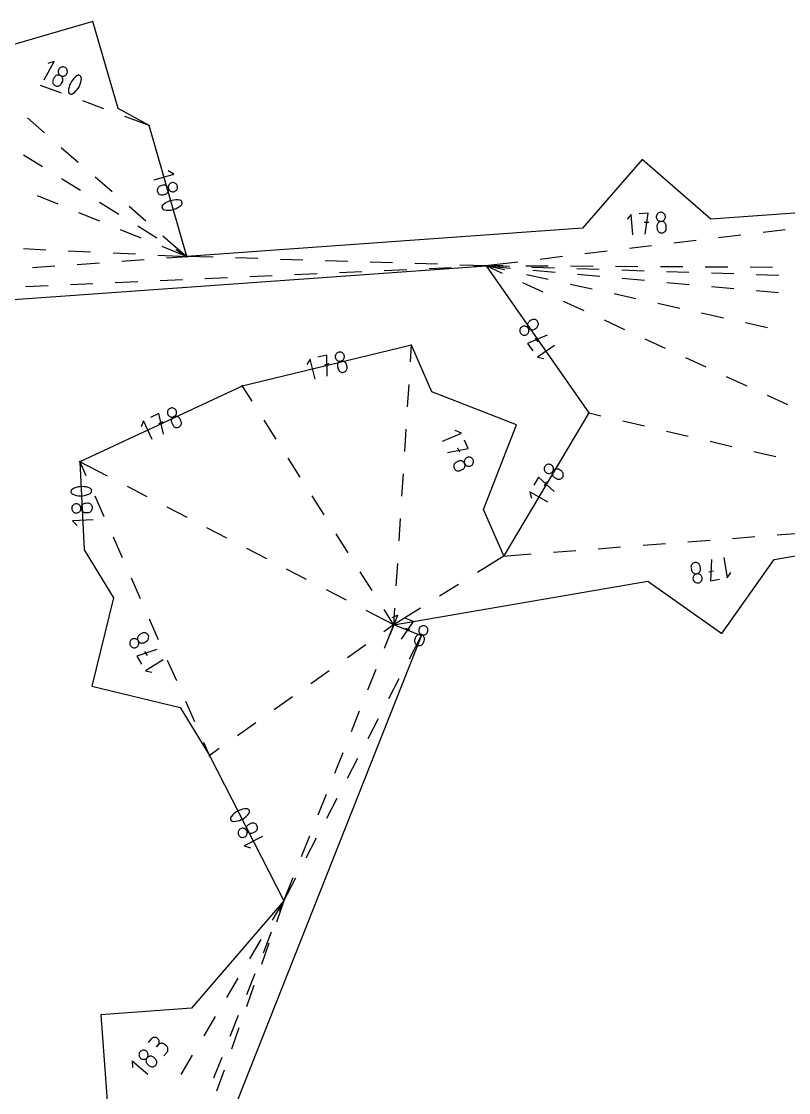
# Model space of a CAD drawing. Extents: x -2 to 214, y 3 to 282.
# Drawn here: x 21.43 to 40.39, y 106.76 to 133.26 of the extents above; entities that cross this region are included whole.
import ezdxf

# ---------------------------------------------------------------- set-up
doc = ezdxf.new("R2010")
doc.units = 0
doc.layers.add('Layer_1', color=7, linetype='CONTINUOUS')

msp = doc.modelspace()

# ---------------------------------------------------------------- linework, layer by layer
at = {"layer": 'Layer_1', "color": 5}
for points in [[(63.162543, 127.053715), (57.281356, 127.850206), (55.921264, 129.636398), (54.135073, 128.276305), (48.25389, 129.072797), (38.466793, 128.374508), (36.770338, 129.845009), (35.299844, 128.148551), (25.512747, 127.450269), (24.588441, 130.688469), (23.822011, 131.109203), (23.194327, 133.264738), (21.038791, 132.637055)], [(20.646294, 126.343937), (32.918072, 127.216152), (35.450684, 123.579627), (33.354959, 120.039089), (32.85013, 121.191579), (33.667301, 123.282641), (31.576239, 124.099812), (31.07141, 125.252301), (26.887649, 124.243498), (22.872266, 122.368629), (22.976314, 120.187421), (23.700355, 118.998335), (23.170056, 116.816799), (25.351592, 116.2865), (26.075629, 115.09741), (27.917341, 111.5078), (25.627361, 108.849507), (23.388489, 108.682862), (23.555134, 106.443989)], [(26.77614, 106.577555), (31.313663, 118.063639), (30.633133, 118.334368), (36.910253, 119.415752), (38.744221, 118.12081), (40.039159, 119.954779), (46.316279, 121.036162), (47.941713, 118.034994), (48.645289, 115.86825), (46.353285, 118.013333), (44.714975, 118.466804), (45.909727, 117.346128), (45.98151, 115.102211), (48.225427, 115.173994), (49.420176, 114.053311), (49.960533, 114.847855), (52.165973, 115.267798), (51.74603, 117.473234), (52.28639, 118.267774), (56.949438, 117.481051), (57.762926, 117.543493), (59.467277, 116.08215)]]:
    msp.add_lwpolyline(points, dxfattribs=at)
at = {"layer": 'Layer_1', "color": 1}
for points in [[(21.989429, 131.822879), (22.236042, 132.272128), (22.081327, 132.22705)], [(22.549026, 131.969959), (22.549026, 131.969959), (22.557225, 131.988727), (22.561821, 132.008095), (22.56295, 132.027674), (22.560728, 132.047006), (22.555298, 132.065633), (22.546779, 132.08313), (22.535292, 132.099041), (22.520973, 132.11294), (22.503945, 132.12437), (22.503945, 132.12437), (22.485149, 132.13259), (22.465735, 132.137211), (22.446142, 132.13827), (22.42681, 132.136153), (22.408183, 132.13072), (22.390696, 132.122218), (22.374796, 132.110753), (22.360914, 132.096465), (22.349498, 132.079497), (22.349498, 132.079497), (22.341258, 132.060659), (22.336626, 132.04122), (22.335461, 132.021606), (22.337649, 132.002239), (22.343071, 131.983577), (22.351587, 131.966079), (22.363063, 131.950169), (22.377379, 131.936269), (22.394397, 131.924839), (22.394397, 131.924839), (22.413185, 131.916619), (22.432599, 131.911998), (22.452196, 131.91094), (22.471535, 131.913056), (22.490179, 131.918489), (22.507688, 131.927026), (22.523619, 131.938527), (22.537536, 131.952885), (22.548998, 131.969959)], [(22.212561, 131.830012), (22.212561, 131.830012), (22.204323, 131.811209), (22.199706, 131.791807), (22.198577, 131.772227), (22.200799, 131.75293), (22.206246, 131.734339), (22.214783, 131.716877), (22.226284, 131.701002), (22.24061, 131.687137), (22.257639, 131.675707), (22.257639, 131.675707), (22.276421, 131.667488), (22.29582, 131.662866), (22.315395, 131.661808), (22.33471, 131.663925), (22.353326, 131.669322), (22.37081, 131.677824), (22.386724, 131.689289), (22.400627, 131.703612), (22.412085, 131.720651), (22.439365, 131.770354), (22.439365, 131.770354), (22.447606, 131.789192), (22.452238, 131.808631), (22.453402, 131.828245), (22.451215, 131.847577), (22.445796, 131.866204), (22.43728, 131.883702), (22.425801, 131.899612), (22.411478, 131.913511), (22.394449, 131.924941), (22.394449, 131.924941), (22.375653, 131.933161), (22.356237, 131.937782), (22.33664, 131.938841), (22.317304, 131.936724), (22.298663, 131.931291), (22.281162, 131.922754), (22.265234, 131.911254), (22.251324, 131.896931), (22.239866, 131.879892), (22.212585, 131.830189)], [(22.601283, 131.494718), (22.601283, 131.494718), (22.60958, 131.485087), (22.619222, 131.477256), (22.629929, 131.471294), (22.641404, 131.467272), (22.653371, 131.465156), (22.665542, 131.465148), (22.677628, 131.467265), (22.689347, 131.471498), (22.700417, 131.477919), (22.700417, 131.477919), (22.739956, 131.508928), (22.775813, 131.5435), (22.807806, 131.581265), (22.83575, 131.621919), (22.859463, 131.665117), (22.878767, 131.710537), (22.893478, 131.757845), (22.903409, 131.806701), (22.90838, 131.856778), (22.90838, 131.856778), (22.908429, 131.862069), (22.908083, 131.867361), (22.907342, 131.872582), (22.906249, 131.877733), (22.904767, 131.882777), (22.902933, 131.887681), (22.900746, 131.892443), (22.898206, 131.896994), (22.895348, 131.901333), (22.895348, 131.901333), (22.887012, 131.911105), (22.877342, 131.919008), (22.866621, 131.92504), (22.855128, 131.929097), (22.843151, 131.931214), (22.83097, 131.931228), (22.818869, 131.929111), (22.807129, 131.924843), (22.796038, 131.918387), (22.796038, 131.918387), (22.756586, 131.887342), (22.720794, 131.85277), (22.688846, 131.814984), (22.66092, 131.774326), (22.637206, 131.731122), (22.617881, 131.685712), (22.603128, 131.638426), (22.59313, 131.589598), (22.588072, 131.539553), (22.588072, 131.539553), (22.588019, 131.534261), (22.588357, 131.529005), (22.589063, 131.523819), (22.590156, 131.518668), (22.591638, 131.513624), (22.593473, 131.508685), (22.595695, 131.503887), (22.59827, 131.499195), (22.601234, 131.494679)], [(22.420442, 131.488626), (21.900003, 131.680706)], [(23.46132, 131.104461), (22.940881, 131.296538)], [(21.576171, 130.876006), (21.994653, 130.511826)], [(24.609245, 130.680789), (23.981759, 130.912381)], [(22.413133, 130.147654), (22.831615, 129.783474)], [(21.478187, 129.967628), (21.948842, 129.673965)], [(22.419493, 129.380302), (22.890145, 129.086636)], [(23.250094, 129.419298), (23.668577, 129.055119)], [(24.704721, 129.347487), (25.197519, 129.48815), (25.056662, 129.566424)], [(24.866727, 129.193891), (24.866727, 129.193891), (24.847553, 129.186518), (24.830503, 129.176146), (24.815786, 129.163164), (24.803625, 129.147995), (24.794231, 129.131061), (24.787824, 129.112717), (24.784614, 129.093385), (24.784829, 129.073453), (24.788678, 129.053309), (24.788678, 129.053309), (24.796041, 129.034153), (24.806384, 129.017114), (24.81932, 129.002368), (24.834448, 128.990162), (24.851377, 128.980707), (24.869708, 128.974252), (24.88905, 128.971077), (24.909011, 128.971264), (24.92919, 128.975109), (24.983708, 128.990666), (24.983708, 128.990666), (25.002888, 128.998039), (25.019966, 129.008411), (25.034719, 129.021393), (25.046926, 129.036563), (25.056366, 129.053531), (25.062818, 129.071911), (25.066064, 129.091279), (25.065873, 129.111246), (25.062028, 129.131389), (25.062028, 129.131389), (25.054655, 129.150545), (25.04428, 129.167584), (25.031305, 129.182331), (25.016128, 129.194537), (24.999152, 129.203956), (24.980776, 129.210376), (24.961398, 129.213551), (24.94142, 129.21335), (24.921238, 129.209505), (24.866723, 129.193947)], [(25.202857, 129.053136), (25.202857, 129.053136), (25.221946, 129.060509), (25.238957, 129.070881), (25.25366, 129.083828), (25.265835, 129.098997), (25.275254, 129.115966), (25.281692, 129.134346), (25.284938, 129.153713), (25.284747, 129.17368), (25.280905, 129.193824), (25.280905, 129.193824), (25.273529, 129.21298), (25.263157, 129.230019), (25.250189, 129.244765), (25.23503, 129.256971), (25.218076, 129.26639), (25.199735, 129.272846), (25.180406, 129.276021), (25.160492, 129.275845), (25.140391, 129.272), (25.140391, 129.272), (25.12121, 129.264627), (25.104128, 129.254255), (25.089372, 129.241273), (25.077162, 129.226103), (25.067715, 129.209135), (25.061262, 129.19079), (25.058017, 129.171423), (25.058204, 129.151455), (25.062042, 129.131312), (25.062042, 129.131312), (25.069419, 129.112191), (25.07979, 129.095152), (25.092766, 129.080441), (25.107946, 129.068235), (25.124921, 129.058816), (25.143304, 129.05236), (25.162686, 129.049185), (25.182674, 129.049379), (25.202867, 129.053224)], [(21.812578, 128.957262), (22.326356, 128.748015)], [(24.901779, 128.681735), (24.901779, 128.681735), (24.900756, 128.669071), (24.90199, 128.656723), (24.905306, 128.644941), (24.910517, 128.633969), (24.917484, 128.624021), (24.926036, 128.615378), (24.936012, 128.608252), (24.947255, 128.602889), (24.959595, 128.599362), (24.959595, 128.599362), (25.009446, 128.593047), (25.059227, 128.591989), (25.108577, 128.595799), (25.15713, 128.604512), (25.204518, 128.618059), (25.250383, 128.636298), (25.294353, 128.659122), (25.336069, 128.686427), (25.375168, 128.718107), (25.375168, 128.718107), (25.378971, 128.721811), (25.382498, 128.725762), (25.385709, 128.72996), (25.388601, 128.73437), (25.391141, 128.738956), (25.393329, 128.743718), (25.395163, 128.748622), (25.396609, 128.753631), (25.397668, 128.758711), (25.397668, 128.758711), (25.398761, 128.771517), (25.397597, 128.78397), (25.394316, 128.795824), (25.389131, 128.806866), (25.382174, 128.816849), (25.373615, 128.825528), (25.363618, 128.832654), (25.352339, 128.838016), (25.339943, 128.841191), (25.339943, 128.841191), (25.290127, 128.8474), (25.240375, 128.848458), (25.191042, 128.844578), (25.1425, 128.835829), (25.095111, 128.822282), (25.049236, 128.804079), (25.005248, 128.781324), (24.963504, 128.75409), (24.924374, 128.722481), (24.924374, 128.722481), (24.920575, 128.718812), (24.917082, 128.714861), (24.913907, 128.710698), (24.91105, 128.706289), (24.90851, 128.701703), (24.906322, 128.696905), (24.904453, 128.691931), (24.902936, 128.686815), (24.901807, 128.681559)], [(23.360796, 128.792973), (23.831447, 128.499307)], [(24.08706, 128.690939), (24.505542, 128.32676)], [(22.840131, 128.538762), (23.35391, 128.329511)], [(36.539914, 127.980484), (36.50349, 128.490978), (36.398101, 128.369361)], [(36.844834, 128.002243), (36.921902, 128.520826), (36.694889, 128.504634)], [(36.938119, 128.2935), (36.82463, 128.285421)], [(37.348191, 128.436841), (37.348191, 128.436841), (37.344911, 128.457019), (37.338275, 128.475787), (37.328623, 128.492826), (37.3163, 128.507819), (37.301657, 128.520519), (37.285034, 128.530574), (37.266777, 128.5377), (37.247237, 128.541616), (37.226751, 128.541968), (37.226751, 128.541968), (37.206526, 128.538793), (37.187738, 128.532161), (37.170677, 128.52253), (37.155652, 128.510218), (37.142959, 128.495578), (37.132895, 128.478962), (37.125754, 128.460724), (37.121846, 128.441215), (37.121458, 128.420789), (37.121458, 128.420789), (37.124738, 128.400504), (37.131381, 128.381701), (37.141044, 128.364627), (37.15337, 128.349563), (37.168021, 128.336863), (37.184644, 128.326774), (37.202896, 128.319612), (37.222437, 128.315697), (37.242912, 128.315344), (37.242912, 128.315344), (37.26313, 128.318519), (37.281915, 128.325151), (37.298972, 128.334817), (37.313997, 128.347164), (37.326693, 128.36184), (37.336758, 128.378491), (37.343895, 128.396765), (37.3478, 128.416344), (37.348188, 128.436876)], [(37.141696, 128.137184), (37.141696, 128.137184), (37.144977, 128.116935), (37.15162, 128.098132), (37.161279, 128.081092), (37.173598, 128.066099), (37.188246, 128.053435), (37.204865, 128.043416), (37.223118, 128.036325), (37.242654, 128.032444), (37.26313, 128.032092), (37.26313, 128.032092), (37.283347, 128.035267), (37.302133, 128.041863), (37.319193, 128.051494), (37.334221, 128.063771), (37.346921, 128.078376), (37.35699, 128.094957), (37.36413, 128.113195), (37.368039, 128.132739), (37.368427, 128.153271), (37.364398, 128.209743), (37.364398, 128.209743), (37.361117, 128.229993), (37.354478, 128.248796), (37.344822, 128.26587), (37.332496, 128.280934), (37.317849, 128.293634), (37.30123, 128.303688), (37.282973, 128.310814), (37.26343, 128.31473), (37.242944, 128.315083), (37.242944, 128.315083), (37.222719, 128.311908), (37.20393, 128.305276), (37.186877, 128.295609), (37.171848, 128.283262), (37.159155, 128.268587), (37.149091, 128.251936), (37.141961, 128.233662), (37.138056, 128.214083), (37.137668, 128.193551), (37.141696, 128.137078)], [(23.867685, 128.120258), (24.381463, 127.911008)], [(24.302102, 128.205644), (24.772754, 127.911974)], [(40.310604, 128.111135), (39.759872, 128.04446)], [(24.924021, 127.96258), (25.529473, 127.435696)], [(38.107673, 127.844435), (37.556941, 127.777763)], [(39.20914, 127.977788), (38.658408, 127.91111)], [(21.474603, 127.64278), (22.028728, 127.616357)], [(22.582854, 127.589945), (23.136976, 127.563521)], [(23.691102, 127.537113), (24.245227, 127.510689)], [(24.895238, 127.701761), (25.533286, 127.441898)], [(25.243405, 127.618315), (25.531558, 127.438518)], [(35.904741, 127.577738), (35.354009, 127.51106)], [(37.006205, 127.711085), (36.455473, 127.64441)], [(22.803813, 127.254241), (23.35712, 127.294281)], [(23.910427, 127.334318), (24.463735, 127.374359)], [(24.799353, 127.484277), (25.534898, 127.449211)], [(25.017042, 127.414395), (25.534867, 127.451867)], [(26.165774, 127.429621), (25.490554, 127.450964)], [(27.274731, 127.394559), (26.720253, 127.412092)], [(28.383685, 127.3595), (27.82921, 127.377033)], [(29.492642, 127.32444), (28.938163, 127.341974)], [(30.601595, 127.289388), (30.04712, 127.306922)], [(31.710552, 127.254329), (31.156074, 127.271862)], [(32.940247, 127.215453), (32.265027, 127.236796)], [(33.701806, 127.311038), (32.896041, 127.213481)], [(33.367376, 127.117236), (32.896397, 127.220921)], [(33.320316, 127.030612), (32.897917, 127.225444)], [(34.803274, 127.444385), (34.252542, 127.37771)], [(21.697195, 127.174164), (22.250506, 127.214204)], [(27.072766, 126.95529), (27.626969, 126.98002)], [(28.181173, 127.004757), (28.735376, 127.029486)], [(29.289579, 127.054223), (29.843783, 127.078953)], [(30.397986, 127.103686), (30.952189, 127.128416)], [(31.506393, 127.153149), (32.060592, 127.177879)], [(32.614796, 127.202619), (32.940237, 127.217154)], [(33.339518, 127.213887), (32.895882, 127.216356)], [(33.494182, 127.197292), (32.895892, 127.216871)], [(32.895974, 127.21817), (33.515144, 127.161609)], [(34.449011, 127.207929), (33.894264, 127.210751)], [(34.450937, 126.878685), (33.909158, 126.997959)], [(34.603097, 127.160995), (34.04864, 127.179163)], [(34.067594, 127.11114), (34.620052, 127.060676)], [(35.558504, 127.20197), (35.003757, 127.204792)], [(35.712012, 127.124691), (35.157554, 127.142823)], [(35.172505, 127.010211), (35.724959, 126.959746)], [(36.667997, 127.196008), (36.11325, 127.19883)], [(36.820926, 127.088393), (36.266469, 127.106526)], [(37.77749, 127.19005), (37.222744, 127.192872)], [(37.929841, 127.052092), (37.375387, 127.070225)], [(38.886983, 127.184091), (38.332237, 127.186914)], [(39.038755, 127.015795), (38.484302, 127.033928)], [(39.996477, 127.178133), (39.44173, 127.180955)], [(40.147674, 126.979491), (39.593213, 126.997659)], [(21.53074, 126.707965), (22.084943, 126.732695)], [(22.639143, 126.757431), (23.193346, 126.782161)], [(23.74755, 126.806898), (24.301753, 126.831628)], [(24.855956, 126.856361), (25.41016, 126.881091)], [(25.964363, 126.905824), (26.518563, 126.930553)], [(34.32781, 126.565901), (33.824061, 126.798258)], [(35.534497, 126.640126), (34.992715, 126.759403)], [(36.277416, 126.909281), (36.829869, 126.858809)], [(37.382323, 126.808344), (37.934776, 126.757879)], [(38.48723, 126.707414), (39.039683, 126.65695)], [(36.618058, 126.401577), (36.076276, 126.520851)], [(39.59214, 126.606485), (40.144594, 126.556013)], [(35.335308, 126.101191), (34.831559, 126.333548)], [(37.701615, 126.163025), (37.159836, 126.2823)], [(38.785175, 125.924474), (38.243397, 126.043748)], [(33.795892, 125.707621), (33.795892, 125.707621), (33.780239, 125.694498), (33.767529, 125.679187), (33.757838, 125.662183), (33.751245, 125.643909), (33.747823, 125.624824), (33.747685, 125.605386), (33.750895, 125.586054), (33.757538, 125.567251), (33.767698, 125.549471), (33.767698, 125.549471), (33.780864, 125.533772), (33.796181, 125.521037), (33.813203, 125.511336), (33.831477, 125.504739), (33.850544, 125.501211), (33.869961, 125.501059), (33.889272, 125.504234), (33.908026, 125.510866), (33.925774, 125.520991), (33.925774, 125.520991), (33.941505, 125.534185), (33.954275, 125.549531), (33.964012, 125.56657), (33.970633, 125.584844), (33.974055, 125.603929), (33.974204, 125.623367), (33.970993, 125.642699), (33.964358, 125.661502), (33.954205, 125.679282), (33.954205, 125.679282), (33.941042, 125.694981), (33.925721, 125.707716), (33.908696, 125.717418), (33.890408, 125.724015), (33.871316, 125.727542), (33.851867, 125.727673), (33.832507, 125.724498), (33.81369, 125.71783), (33.795864, 125.707635)], [(34.15901, 125.683523), (34.15901, 125.683523), (34.17473, 125.696717), (34.187479, 125.712063), (34.197177, 125.729066), (34.20376, 125.74734), (34.207146, 125.76639), (34.207256, 125.785793), (34.20401, 125.805125), (34.197346, 125.823893), (34.187186, 125.841673), (34.187186, 125.841673), (34.174035, 125.857372), (34.158738, 125.870142), (34.141745, 125.879879), (34.123499, 125.886511), (34.104453, 125.890039), (34.085043, 125.890198), (34.065721, 125.887023), (34.046925, 125.88039), (34.029106, 125.87023), (33.982649, 125.837881), (33.982649, 125.837881), (33.966922, 125.824687), (33.954152, 125.809341), (33.944415, 125.792302), (33.937797, 125.774028), (33.934375, 125.754943), (33.93423, 125.735505), (33.937441, 125.716172), (33.944083, 125.697369), (33.95424, 125.679589), (33.95424, 125.679589), (33.967409, 125.663891), (33.98273, 125.651155), (33.999759, 125.641454), (34.018043, 125.634857), (34.037129, 125.631329), (34.056577, 125.631202), (34.075927, 125.634377), (34.094737, 125.641045), (34.112556, 125.651205), (34.159017, 125.683555)], [(36.342807, 125.636473), (35.839057, 125.86883)], [(39.868736, 125.685922), (39.326957, 125.805199)], [(34.426839, 125.497503), (33.941843, 125.298381), (34.071905, 125.111624)], [(34.128861, 125.428634), (34.193885, 125.335264)], [(37.350305, 125.171762), (36.846556, 125.404119)], [(31.045188, 124.83838), (31.072811, 125.274449)], [(34.601541, 125.246646), (34.18157, 124.954162), (34.339985, 124.925834)], [(28.687091, 124.414161), (28.567126, 124.911684), (28.483196, 124.774376)], [(28.984271, 124.485818), (28.974912, 125.010017), (28.753664, 124.956667)], [(29.409213, 124.997349), (29.409213, 124.997349), (29.402659, 125.016716), (29.393028, 125.034108), (29.380705, 125.049313), (29.366083, 125.062084), (29.349548, 125.072173), (29.331496, 125.07937), (29.312316, 125.083391), (29.292398, 125.084097), (29.272127, 125.081275), (29.272127, 125.081275), (29.252721, 125.074713), (29.235283, 125.065047), (29.220047, 125.052735), (29.207252, 125.038095), (29.197137, 125.021585), (29.189944, 125.003558), (29.185905, 124.984402), (29.18527, 124.964505), (29.188269, 124.944291), (29.188269, 124.944291), (29.194848, 124.924853), (29.2045, 124.907391), (29.21684, 124.892115), (29.231477, 124.879309), (29.248019, 124.869185), (29.266074, 124.861988), (29.285254, 124.857966), (29.305172, 124.857261), (29.325429, 124.860083), (29.325429, 124.860083), (29.344831, 124.866645), (29.362266, 124.876276), (29.377495, 124.888623), (29.39029, 124.903263), (29.400397, 124.919808), (29.407583, 124.937871), (29.411612, 124.957062), (29.412247, 124.977029), (29.409249, 124.997349)], [(29.254866, 124.667787), (29.254866, 124.667787), (29.261442, 124.648349), (29.27109, 124.630922), (29.28342, 124.615682), (29.298042, 124.602912), (29.31457, 124.592822), (29.332618, 124.585661), (29.351788, 124.581674), (29.371695, 124.580969), (29.391952, 124.584144), (29.391952, 124.584144), (29.411355, 124.590705), (29.428796, 124.600336), (29.44404, 124.612648), (29.456842, 124.627218), (29.466963, 124.643728), (29.474163, 124.661755), (29.478203, 124.680911), (29.478838, 124.700843), (29.475839, 124.721163), (29.462567, 124.776196), (29.462567, 124.776196), (29.455992, 124.795634), (29.446343, 124.813097), (29.43401, 124.828337), (29.419377, 124.841142), (29.402839, 124.851267), (29.384783, 124.858464), (29.365603, 124.862485), (29.345682, 124.863191), (29.325414, 124.860369), (29.325414, 124.860369), (29.306008, 124.853807), (29.28857, 124.844176), (29.273334, 124.831829), (29.260546, 124.817189), (29.250435, 124.800644), (29.243253, 124.782581), (29.239227, 124.76339), (29.238592, 124.743458), (29.241591, 124.723174), (29.254862, 124.668137)], [(38.357803, 124.707052), (37.854054, 124.939409)], [(29.028333, 124.788459), (28.917727, 124.761789)], [(39.365301, 124.242334), (38.861552, 124.474691)], [(27.126921, 123.866001), (26.875768, 124.262238)], [(30.975035, 123.731088), (31.010112, 124.284738)], [(40.372799, 123.777623), (39.86905, 124.00998)], [(24.936728, 123.050153), (24.8233, 123.56202), (24.617083, 123.465736)], [(25.251441, 123.635987), (25.251441, 123.635987), (25.241172, 123.653661), (25.228271, 123.668795), (25.213169, 123.681248), (25.196295, 123.690843), (25.178085, 123.69744), (25.158964, 123.700968), (25.139367, 123.701102), (25.119718, 123.697927), (25.100453, 123.690942), (25.100453, 123.690942), (25.082736, 123.680641), (25.067563, 123.667729), (25.055085, 123.652631), (25.045454, 123.635768), (25.038833, 123.617564), (25.035376, 123.598444), (25.035227, 123.578865), (25.038544, 123.55925), (25.04549, 123.540024), (25.04549, 123.540024), (25.055801, 123.522279), (25.068738, 123.507074), (25.083865, 123.494586), (25.100756, 123.48492), (25.11898, 123.478288), (25.138112, 123.47476), (25.157712, 123.474612), (25.177355, 123.477787), (25.196616, 123.484737), (25.196616, 123.484737), (25.214322, 123.495038), (25.229492, 123.507949), (25.241962, 123.523084), (25.251586, 123.539982), (25.258204, 123.55822), (25.261661, 123.577376), (25.261792, 123.59699), (25.258441, 123.616675), (25.251452, 123.635972)], [(35.429077, 123.584682), (35.752027, 123.509085)], [(24.659741, 122.920825), (24.443213, 123.384551), (24.388272, 123.233294)], [(24.919721, 123.355514), (24.816629, 123.307381)], [(25.165727, 123.282313), (25.165727, 123.282313), (25.176035, 123.264568), (25.188961, 123.249399), (25.20407, 123.236945), (25.22094, 123.22735), (25.239144, 123.220753), (25.25825, 123.217225), (25.277833, 123.217123), (25.297465, 123.220651), (25.316719, 123.227636), (25.316719, 123.227636), (25.334429, 123.237937), (25.349609, 123.250813), (25.362101, 123.265912), (25.371746, 123.28274), (25.378385, 123.300908), (25.381842, 123.319993), (25.381987, 123.339572), (25.378635, 123.359222), (25.37165, 123.378519), (25.3477, 123.42982), (25.3477, 123.42982), (25.337389, 123.447564), (25.324456, 123.462769), (25.309332, 123.475257), (25.292448, 123.484888), (25.274227, 123.49152), (25.2551, 123.495048), (25.235499, 123.495182), (25.215853, 123.492007), (25.196588, 123.485022), (25.196588, 123.485022), (25.178872, 123.474721), (25.163702, 123.46181), (25.151224, 123.446675), (25.141601, 123.429777), (25.134989, 123.411539), (25.131532, 123.392418), (25.131405, 123.372804), (25.134757, 123.353119), (25.141738, 123.333822), (25.165692, 123.282524)], [(27.720911, 122.928886), (27.423918, 123.397442)], [(36.292179, 123.382643), (36.832335, 123.256204)], [(30.904885, 122.623804), (30.939962, 123.177446)], [(31.83334, 122.875084), (32.302125, 123.080429), (32.152226, 123.138979)], [(37.372487, 123.129765), (37.912639, 123.003322)], [(31.955994, 122.595073), (32.470428, 122.696197), (32.379115, 122.904664)], [(38.452795, 122.876883), (38.992947, 122.750444)], [(28.3149, 121.991767), (28.017907, 122.460326)], [(32.261672, 122.604757), (32.216023, 122.708971)], [(32.534112, 122.266408), (32.534112, 122.266408), (32.552015, 122.27625), (32.567456, 122.288774), (32.580269, 122.303555), (32.590281, 122.320207), (32.597323, 122.338269), (32.601231, 122.357319), (32.601831, 122.376898), (32.598974, 122.396618), (32.592465, 122.416056), (32.592465, 122.416056), (32.582598, 122.434013), (32.570046, 122.4495), (32.555236, 122.462341), (32.538596, 122.47236), (32.520555, 122.479415), (32.50154, 122.483331), (32.481975, 122.484037), (32.462293, 122.481214), (32.442915, 122.474723), (32.442915, 122.474723), (32.424924, 122.464845), (32.409415, 122.452287), (32.396557, 122.43747), (32.38651, 122.420819), (32.37944, 122.402757), (32.375517, 122.383707), (32.374917, 122.364127), (32.377775, 122.344407), (32.38428, 122.325004), (32.38428, 122.325004), (32.394144, 122.307048), (32.406699, 122.291561), (32.421516, 122.27872), (32.43817, 122.268701), (32.456236, 122.261645), (32.475293, 122.25773), (32.494908, 122.257024), (32.51466, 122.259846), (32.534126, 122.266373)], [(39.533096, 122.623998), (40.073252, 122.497555)], [(23.553247, 122.014641), (22.852574, 122.378863)], [(22.863319, 122.388935), (23.020178, 122.032883)], [(32.18259, 122.360575), (32.18259, 122.360575), (32.164609, 122.350697), (32.149129, 122.338138), (32.136305, 122.323322), (32.126304, 122.30667), (32.119284, 122.288644), (32.115407, 122.269629), (32.114842, 122.25005), (32.117735, 122.230329), (32.124248, 122.210927), (32.124248, 122.210927), (32.134101, 122.19297), (32.146631, 122.177483), (32.161406, 122.164642), (32.178014, 122.154588), (32.196034, 122.147532), (32.215042, 122.143617), (32.234621, 122.142911), (32.254345, 122.145733), (32.273801, 122.15226), (32.325655, 122.174979), (32.325655, 122.174979), (32.343647, 122.184856), (32.359155, 122.197415), (32.372014, 122.212232), (32.382058, 122.228883), (32.38912, 122.246945), (32.393039, 122.265995), (32.393639, 122.285574), (32.390782, 122.305295), (32.384276, 122.324733), (32.384276, 122.324733), (32.374406, 122.342689), (32.36185, 122.358176), (32.347034, 122.371017), (32.330383, 122.381036), (32.312317, 122.388092), (32.29327, 122.392007), (32.273659, 122.392713), (32.253915, 122.389891), (32.234462, 122.383364), (32.1826, 122.360645)], [(34.523373, 122.291356), (34.523373, 122.291356), (34.504922, 122.300141), (34.485731, 122.305362), (34.466237, 122.307126), (34.446883, 122.305714), (34.428119, 122.300917), (34.410389, 122.292979), (34.394129, 122.282043), (34.379792, 122.268214), (34.367819, 122.251598), (34.367819, 122.251598), (34.359003, 122.233113), (34.353764, 122.213886), (34.352, 122.194378), (34.353553, 122.17501), (34.358357, 122.156242), (34.366277, 122.138533), (34.377199, 122.12227), (34.391007, 122.107947), (34.407584, 122.095988), (34.407584, 122.095988), (34.426112, 122.087169), (34.44537, 122.081912), (34.464914, 122.080148), (34.484303, 122.081559), (34.503092, 122.086357), (34.52084, 122.094295), (34.537103, 122.105231), (34.551443, 122.11906), (34.56341, 122.135676), (34.56341, 122.135676), (34.572222, 122.154161), (34.577454, 122.173387), (34.579217, 122.192896), (34.57763, 122.212264), (34.572804, 122.231067), (34.564852, 122.248811), (34.553888, 122.265074), (34.540013, 122.279432), (34.523359, 122.291427)], [(34.652158, 121.950993), (34.652158, 121.950993), (34.670679, 121.942173), (34.689909, 121.936952), (34.709417, 121.935188), (34.72876, 121.936952), (34.747503, 121.941785), (34.765209, 121.949723), (34.78144, 121.960694), (34.795749, 121.974558), (34.807712, 121.991174), (34.807712, 121.991174), (34.816531, 122.00966), (34.821791, 122.028886), (34.82359, 122.048395), (34.822038, 122.067762), (34.817258, 122.08653), (34.809349, 122.10424), (34.798419, 122.120503), (34.784573, 122.134825), (34.767925, 122.14682), (34.719203, 122.175677), (34.719203, 122.175677), (34.700679, 122.184496), (34.681424, 122.189753), (34.661884, 122.191517), (34.642502, 122.190106), (34.62372, 122.185308), (34.605976, 122.17737), (34.589713, 122.166434), (34.575376, 122.152605), (34.563402, 122.13599), (34.563402, 122.13599), (34.55459, 122.117504), (34.549355, 122.098278), (34.547591, 122.078734), (34.549178, 122.059366), (34.554001, 122.040598), (34.561953, 122.022854), (34.572917, 122.006591), (34.586781, 121.992233), (34.603436, 121.980238), (34.652154, 121.951416)], [(30.834735, 121.516512), (30.869809, 122.070161)], [(34.594084, 121.630113), (34.211623, 121.988712), (34.095697, 121.792867)], [(23.157674, 121.621442), (23.157674, 121.621442), (23.161554, 121.633542), (23.163177, 121.645854), (23.162648, 121.658096), (23.160072, 121.669984), (23.155564, 121.681273), (23.149214, 121.691645), (23.141128, 121.700852), (23.131409, 121.708649), (23.120163, 121.714752), (23.120163, 121.714752), (23.073067, 121.732285), (23.02487, 121.744808), (22.975951, 121.752358), (22.926692, 121.754827), (22.877466, 121.752358), (22.828652, 121.745091), (22.780632, 121.73292), (22.733783, 121.715845), (22.688483, 121.693938), (22.688483, 121.693938), (22.683935, 121.691116), (22.67961, 121.687941), (22.675525, 121.684413), (22.671705, 121.680779), (22.66817, 121.676863), (22.664924, 121.672736), (22.662031, 121.668397), (22.659456, 121.663846), (22.657269, 121.659154), (22.657269, 121.659154), (22.653293, 121.646948), (22.6516, 121.634565), (22.652058, 121.622289), (22.654598, 121.610365), (22.659093, 121.599076), (22.665446, 121.588704), (22.673553, 121.579461), (22.683311, 121.571665), (22.694614, 121.565597), (22.694614, 121.565597), (22.741696, 121.54817), (22.789882, 121.535717), (22.838791, 121.528203), (22.888049, 121.525733), (22.937276, 121.528203), (22.986093, 121.535435), (23.03412, 121.54757), (23.08098, 121.564574), (23.12629, 121.586411), (23.12629, 121.586411), (23.130831, 121.589233), (23.135135, 121.592408), (23.139192, 121.595583), (23.142991, 121.599182), (23.146519, 121.603098), (23.149764, 121.60726), (23.152728, 121.61167), (23.155373, 121.616327), (23.157667, 121.621195)], [(24.537694, 121.502902), (24.045467, 121.758771)], [(34.40775, 121.87262), (34.349792, 121.77471)], [(23.243832, 121.525211), (23.467494, 121.017539)], [(28.90889, 121.054655), (28.611893, 121.523215)], [(34.438367, 121.367043), (33.997953, 121.627736), (34.037936, 121.471854)], [(22.779743, 121.328598), (22.779743, 121.328598), (22.759476, 121.325775), (22.740549, 121.319566), (22.723277, 121.310324), (22.707963, 121.298329), (22.694921, 121.283971), (22.684457, 121.267567), (22.676887, 121.24947), (22.672512, 121.229996), (22.671666, 121.2095), (22.671666, 121.2095), (22.674488, 121.18918), (22.680693, 121.1702), (22.689957, 121.152879), (22.701934, 121.137533), (22.716282, 121.12448), (22.732668, 121.114003), (22.750744, 121.106418), (22.770175, 121.102044), (22.790615, 121.101338), (22.790615, 121.101338), (22.810978, 121.10416), (22.829978, 121.110369), (22.84731, 121.119647), (22.862663, 121.131642), (22.875734, 121.146), (22.886211, 121.162404), (22.893792, 121.180501), (22.898167, 121.199975), (22.899013, 121.220471), (22.899013, 121.220471), (22.896191, 121.240791), (22.889982, 121.259735), (22.880715, 121.277057), (22.86872, 121.292403), (22.854345, 121.305455), (22.837919, 121.315933), (22.819787, 121.323518), (22.800281, 121.327892), (22.779743, 121.328598)], [(23.074852, 121.114814), (23.074852, 121.114814), (23.095204, 121.117636), (23.114176, 121.123845), (23.131462, 121.133123), (23.146766, 121.145118), (23.159783, 121.159476), (23.170211, 121.17588), (23.177747, 121.193978), (23.182093, 121.213451), (23.18294, 121.233947), (23.18294, 121.233947), (23.180153, 121.254267), (23.173975, 121.273247), (23.164747, 121.290568), (23.152805, 121.305914), (23.138482, 121.318967), (23.122107, 121.329444), (23.104016, 121.337029), (23.084543, 121.341403), (23.064015, 121.342109), (23.007387, 121.339287), (23.007387, 121.339287), (22.987024, 121.336465), (22.968027, 121.330256), (22.950702, 121.320978), (22.935353, 121.308983), (22.92229, 121.294625), (22.911816, 121.278221), (22.904238, 121.260123), (22.899867, 121.24065), (22.89902, 121.220154), (22.89902, 121.220154), (22.901843, 121.199834), (22.908052, 121.180854), (22.917323, 121.163568), (22.929313, 121.148222), (22.943686, 121.13517), (22.960107, 121.124692), (22.978237, 121.117107), (22.997731, 121.112733), (23.018259, 121.112027), (23.074887, 121.11485)], [(25.522142, 120.991166), (25.029918, 121.247035)], [(23.197506, 120.928276), (22.685608, 120.903864), (22.804868, 120.795494)], [(30.764586, 120.409227), (30.799659, 120.962869)], [(26.506586, 120.47943), (26.014362, 120.735299)], [(40.112181, 120.5589), (40.665297, 120.601452)], [(23.691148, 120.509871), (23.914805, 120.002199)], [(29.502876, 120.117533), (29.205883, 120.586092)], [(36.793459, 120.303602), (37.346579, 120.346154)], [(37.899696, 120.388699), (38.452816, 120.431251)], [(39.00594, 120.473799), (39.55906, 120.516351)], [(27.491034, 119.967694), (26.99881, 120.22356)], [(33.332836, 120.037385), (34.027858, 120.090849)], [(34.580978, 120.133404), (35.134098, 120.175949)], [(35.687215, 120.218501), (36.240339, 120.26105)], [(30.694432, 119.301935), (30.729509, 119.855578)], [(33.373765, 120.050865), (32.699275, 119.62842)], [(38.205251, 119.783364), (38.205251, 119.783364), (38.199973, 119.80319), (38.1915, 119.821217), (38.1802, 119.837233), (38.166449, 119.850921), (38.15062, 119.862069), (38.13309, 119.870394), (38.11422, 119.875651), (38.094398, 119.877414), (38.073986, 119.875651), (38.073986, 119.875651), (38.054195, 119.870394), (38.036154, 119.861963), (38.020134, 119.850709), (38.006397, 119.836986), (37.995211, 119.821182), (37.986836, 119.803684), (37.98154, 119.78481), (37.9796, 119.764984), (37.981258, 119.744523), (37.990868, 119.688735), (37.990868, 119.688735), (37.996145, 119.668909), (38.004626, 119.650846), (38.015926, 119.634795), (38.02968, 119.621037), (38.045513, 119.609854), (38.063053, 119.601493), (38.08193, 119.596201), (38.101764, 119.594085), (38.122182, 119.595848), (38.122182, 119.595848), (38.141984, 119.601105), (38.160021, 119.609571), (38.176034, 119.62086), (38.189764, 119.634619), (38.20094, 119.650458), (38.209301, 119.668027), (38.214589, 119.686936), (38.216529, 119.706797), (38.214871, 119.727258), (38.205258, 119.783053)], [(38.487265, 119.947092), (38.462024, 119.423418), (38.686306, 119.462054)], [(38.78852, 119.998989), (38.875409, 119.494633), (38.96821, 119.626106)], [(28.475481, 119.455958), (27.983257, 119.711824)], [(30.096865, 119.180421), (29.799872, 119.64898)], [(38.029504, 119.4647), (38.029504, 119.4647), (38.034768, 119.444944), (38.043231, 119.426953), (38.054523, 119.410972), (38.068271, 119.397249), (38.084104, 119.386101), (38.10164, 119.37774), (38.120514, 119.372448), (38.140347, 119.370332), (38.160769, 119.372096), (38.160769, 119.372096), (38.180571, 119.377352), (38.198608, 119.385819), (38.214621, 119.397108), (38.228354, 119.410866), (38.239534, 119.42667), (38.247902, 119.444203), (38.253197, 119.463042), (38.255137, 119.482833), (38.253479, 119.503188), (38.253479, 119.503188), (38.248202, 119.523014), (38.239721, 119.541076), (38.228414, 119.557128), (38.214656, 119.570886), (38.198816, 119.582069), (38.181276, 119.59043), (38.162403, 119.595721), (38.142573, 119.597838), (38.122158, 119.596074), (38.122158, 119.596074), (38.102367, 119.590818), (38.084336, 119.582351), (38.068324, 119.571027), (38.054594, 119.557269), (38.043418, 119.541429), (38.035053, 119.523861), (38.029762, 119.504952), (38.027821, 119.48509), (38.029479, 119.464629)], [(38.423331, 119.648017), (38.535458, 119.667349)], [(24.138463, 119.494527), (24.36212, 118.986852)], [(32.229125, 119.333957), (31.758971, 119.039493)], [(29.459929, 118.944226), (28.967705, 119.200095)], [(31.288817, 118.74503), (30.61433, 118.322589)], [(30.631733, 118.312224), (30.659359, 118.748293)], [(24.585774, 118.47918), (24.809432, 117.971515)], [(30.652822, 118.32413), (29.952152, 118.688356)], [(30.645015, 118.315625), (30.393858, 118.711858)], [(30.541965, 118.095234), (30.731146, 118.570778), (30.583357, 118.507084)], [(30.826008, 117.982236), (31.120905, 118.415715), (30.909443, 118.499845)], [(30.651227, 118.347216), (30.389664, 118.16144)], [(30.403094, 117.756126), (30.641336, 118.354984)], [(31.036662, 118.203957), (30.930945, 118.246011)], [(31.468264, 118.154716), (31.468264, 118.154716), (31.474082, 118.174295), (31.476269, 118.194051), (31.474999, 118.213595), (31.470427, 118.232468), (31.462754, 118.250248), (31.45216, 118.266546), (31.438825, 118.280905), (31.422922, 118.292934), (31.404641, 118.302177), (31.404641, 118.302177), (31.385002, 118.307998), (31.365193, 118.310115), (31.345635, 118.308703), (31.326747, 118.304153), (31.308953, 118.296497), (31.292669, 118.285914), (31.278318, 118.272614), (31.266317, 118.256739), (31.257092, 118.238501), (31.257092, 118.238501), (31.251239, 118.218816), (31.249052, 118.19899), (31.250322, 118.17941), (31.25488, 118.160501), (31.262545, 118.142686), (31.273132, 118.126388), (31.286467, 118.11203), (31.30236, 118.1), (31.320634, 118.090757), (31.320634, 118.090757), (31.340266, 118.084936), (31.360071, 118.08282), (31.379632, 118.084231), (31.398527, 118.088782), (31.416335, 118.096472), (31.432637, 118.107091), (31.447013, 118.120426), (31.459039, 118.136371), (31.468303, 118.154681)], [(24.157224, 117.975399), (24.157224, 117.975399), (24.140795, 117.963263), (24.12717, 117.948764), (24.116453, 117.932395), (24.108752, 117.91458), (24.104183, 117.895742), (24.102843, 117.876374), (24.104854, 117.856866), (24.110329, 117.83771), (24.119378, 117.81933), (24.119378, 117.81933), (24.131555, 117.802855), (24.146065, 117.789203), (24.162459, 117.778443), (24.180288, 117.770717), (24.199112, 117.766131), (24.218483, 117.76472), (24.237953, 117.766837), (24.257077, 117.772305), (24.275415, 117.781336), (24.275415, 117.781336), (24.291921, 117.793542), (24.305612, 117.808076), (24.316376, 117.824481), (24.324105, 117.842331), (24.328695, 117.86117), (24.330035, 117.880572), (24.328024, 117.900081), (24.322553, 117.919237), (24.313511, 117.937616), (24.313511, 117.937616), (24.301337, 117.954091), (24.286827, 117.967744), (24.270426, 117.978468), (24.252579, 117.986194), (24.233734, 117.99078), (24.214328, 117.992191), (24.194805, 117.990075), (24.175617, 117.984571), (24.157199, 117.975505)], [(24.518179, 117.929069), (24.518179, 117.929069), (24.534678, 117.941275), (24.548341, 117.955774), (24.559069, 117.972178), (24.566756, 117.989993), (24.5713, 118.008796), (24.572605, 118.028164), (24.570559, 118.047637), (24.565059, 118.066793), (24.556011, 118.085173), (24.556011, 118.085173), (24.543847, 118.101648), (24.529358, 118.115335), (24.512996, 118.126095), (24.495195, 118.133821), (24.476392, 118.138407), (24.457032, 118.139818), (24.437548, 118.137701), (24.418381, 118.132233), (24.399973, 118.123167), (24.351618, 118.09371), (24.351618, 118.09371), (24.335108, 118.081504), (24.32142, 118.066969), (24.310657, 118.050565), (24.302928, 118.032715), (24.298342, 118.013876), (24.297001, 117.994474), (24.299012, 117.974965), (24.304491, 117.955809), (24.313536, 117.937429), (24.313536, 117.937429), (24.325717, 117.920955), (24.340227, 117.907302), (24.356628, 117.896578), (24.374471, 117.888852), (24.393313, 117.884301), (24.412716, 117.88289), (24.432228, 117.885007), (24.451412, 117.89051), (24.46982, 117.899576), (24.518179, 117.929033)], [(31.019019, 117.494894), (31.323869, 118.083338)], [(31.152013, 117.974669), (31.152013, 117.974669), (31.146164, 117.954984), (31.143977, 117.935158), (31.145247, 117.915614), (31.149822, 117.89674), (31.157509, 117.87896), (31.168117, 117.862697), (31.181467, 117.848374), (31.19737, 117.83638), (31.215651, 117.827137), (31.215651, 117.827137), (31.235276, 117.821281), (31.25507, 117.819164), (31.274618, 117.820575), (31.293491, 117.825091), (31.311282, 117.832711), (31.327562, 117.843259), (31.341924, 117.856594), (31.35394, 117.872504), (31.3632, 117.890813), (31.384127, 117.943423), (31.384127, 117.943423), (31.389979, 117.963108), (31.392167, 117.982934), (31.390897, 118.002513), (31.386342, 118.021422), (31.378676, 118.039238), (31.368086, 118.055536), (31.354751, 118.069894), (31.338851, 118.081924), (31.320567, 118.091167), (31.320567, 118.091167), (31.300931, 118.097023), (31.281119, 118.099139), (31.261558, 118.097728), (31.242666, 118.093177), (31.224862, 118.085487), (31.208563, 118.074868), (31.194195, 118.061498), (31.182169, 118.045588), (31.172912, 118.027278), (31.151985, 117.974676)], [(24.774091, 117.726966), (24.277789, 117.557978), (24.396153, 117.363587)], [(29.937378, 117.840207), (29.485096, 117.518975)], [(24.472448, 117.676504), (24.531623, 117.579328)], [(24.933074, 117.465864), (24.495947, 117.199694), (24.652326, 117.161706)], [(25.03309, 117.463839), (25.256747, 116.956168)], [(29.03281, 117.197739), (28.580524, 116.876507)], [(29.992965, 116.7252), (30.198031, 117.240665)], [(30.508652, 116.509741), (30.763834, 117.002318)], [(25.480401, 116.448499), (25.704059, 115.940827)], [(28.128242, 116.555271), (27.675956, 116.234038)], [(29.582836, 115.694278), (29.787899, 116.209739)], [(27.22367, 115.912806), (26.771388, 115.59157)], [(29.998278, 115.524585), (30.253463, 116.017165)], [(25.927716, 115.433155), (26.084576, 115.077104)], [(26.319102, 115.270334), (26.057539, 115.084561)], [(29.172708, 114.663352), (29.37777, 115.178817)], [(29.487911, 114.539428), (29.743093, 115.032008)], [(28.762579, 113.632429), (28.967641, 114.147891)], [(28.97754, 113.554275), (29.232726, 114.046852)], [(27.066945, 113.711797), (27.066945, 113.711797), (27.065464, 113.724427), (27.061855, 113.736315), (27.056323, 113.747251), (27.049066, 113.757023), (27.0403, 113.76542), (27.030225, 113.772263), (27.019049, 113.777308), (27.00698, 113.780483), (26.99422, 113.781541), (26.99422, 113.781541), (26.944097, 113.778014), (26.895037, 113.769476), (26.847376, 113.756106), (26.801455, 113.738079), (26.757605, 113.715572), (26.716171, 113.688761), (26.677482, 113.657822), (26.641883, 113.622933), (26.609706, 113.584233), (26.609706, 113.584233), (26.606708, 113.579858), (26.604027, 113.575272), (26.601698, 113.57051), (26.599723, 113.565606), (26.5981, 113.560597), (26.596865, 113.555481), (26.596019, 113.550331), (26.59556, 113.545145), (26.595511, 113.539959), (26.595511, 113.539959), (26.596957, 113.527189), (26.600531, 113.51523), (26.606038, 113.504223), (26.613277, 113.494416), (26.622043, 113.485984), (26.632125, 113.47914), (26.643319, 113.474096), (26.655423, 113.470921), (26.668232, 113.470215), (26.668232, 113.470215), (26.718302, 113.473813), (26.767324, 113.482421), (26.81496, 113.495827), (26.860867, 113.513854), (26.904717, 113.536361), (26.946165, 113.563137), (26.984879, 113.59404), (27.020516, 113.628895), (27.052746, 113.66751), (27.052746, 113.66751), (27.055745, 113.671849), (27.05839, 113.6764), (27.060719, 113.681127), (27.062694, 113.685995), (27.064282, 113.691005), (27.065516, 113.69612), (27.066363, 113.701341), (27.066822, 113.706668), (27.066906, 113.712065)], [(26.843965, 113.288873), (26.843965, 113.288873), (26.826672, 113.277937), (26.812007, 113.264461), (26.800108, 113.248868), (26.791122, 113.231617), (26.785185, 113.213132), (26.782433, 113.19387), (26.783033, 113.174256), (26.787104, 113.154712), (26.794798, 113.135697), (26.794798, 113.135697), (26.805759, 113.118376), (26.819253, 113.103665), (26.834842, 113.091741), (26.852086, 113.082745), (26.87055, 113.076783), (26.889798, 113.073961), (26.909391, 113.074667), (26.928889, 113.078723), (26.947858, 113.086379), (26.947858, 113.086379), (26.965236, 113.09735), (26.979964, 113.110862), (26.991913, 113.126454), (27.000933, 113.143705), (27.006892, 113.162191), (27.009644, 113.181452), (27.009044, 113.201067), (27.004976, 113.220611), (26.997286, 113.239625), (26.997286, 113.239625), (26.986328, 113.256947), (26.972835, 113.271658), (26.957238, 113.283582), (26.939977, 113.292577), (26.921488, 113.298504), (26.902205, 113.301326), (26.882562, 113.300621), (26.862994, 113.296528), (26.84394, 113.288803)], [(27.201071, 113.216275), (27.201071, 113.216275), (27.218439, 113.227246), (27.233142, 113.240758), (27.245052, 113.256351), (27.254027, 113.273601), (27.259939, 113.292052), (27.262656, 113.311313), (27.262021, 113.330928), (27.257925, 113.350436), (27.250227, 113.369451), (27.250227, 113.369451), (27.239277, 113.386773), (27.225812, 113.401483), (27.210254, 113.413407), (27.193039, 113.422438), (27.174595, 113.4284), (27.155358, 113.431223), (27.135751, 113.430517), (27.116211, 113.42646), (27.097168, 113.418734), (27.046728, 113.39284), (27.046728, 113.39284), (27.02935, 113.381869), (27.014621, 113.368358), (27.002676, 113.352765), (26.993656, 113.335514), (26.987701, 113.317028), (26.984949, 113.297767), (26.985549, 113.278152), (26.98962, 113.258608), (26.997314, 113.239594), (26.997314, 113.239594), (27.008278, 113.222237), (27.021776, 113.207526), (27.037368, 113.195602), (27.054626, 113.186606), (27.073115, 113.18068), (27.092391, 113.177858), (27.11203, 113.178563), (27.131588, 113.182655), (27.150635, 113.190381), (27.201075, 113.216275)], [(27.389889, 113.09717), (26.93392, 112.863226), (27.087325, 112.813883)], [(28.352446, 112.601507), (28.557512, 113.116968)], [(28.46717, 112.569118), (28.722351, 113.061695)], [(27.907135, 111.488098), (28.211984, 112.076542)], [(27.909142, 111.487184), (28.147384, 112.086046)], [(27.63375, 111.027755), (27.92863, 111.526907)], [(27.924739, 111.528724), (27.729603, 110.97657)], [(27.815903, 111.251447), (27.925508, 111.528438)], [(27.069418, 110.072485), (27.351584, 110.550118)], [(27.407669, 110.219774), (27.611786, 110.735609)], [(27.544751, 110.453517), (27.359899, 109.930468)], [(26.505087, 109.117216), (26.787252, 109.594849)], [(26.999434, 109.188096), (27.203551, 109.703935)], [(27.17505, 109.407415), (26.990198, 108.884365)], [(26.591196, 108.156422), (26.795317, 108.672261)], [(25.940755, 108.161947), (26.222921, 108.639583)], [(26.805346, 108.361316), (26.620494, 107.838262)], [(24.947566, 107.668209), (25.021765, 107.754344), (25.021765, 107.754344), (25.033721, 107.77103), (25.042272, 107.789057), (25.047458, 107.807966), (25.049328, 107.827298), (25.047882, 107.84663), (25.04319, 107.865469), (25.03528, 107.88339), (25.024189, 107.8999), (25.009958, 107.914575), (24.966831, 107.951726), (24.966831, 107.951726), (24.950212, 107.963615), (24.932238, 107.972152), (24.91336, 107.977338), (24.894032, 107.979102), (24.874714, 107.977691), (24.855858, 107.972999), (24.837922, 107.965061), (24.821356, 107.953949), (24.806624, 107.939661), (24.769473, 107.896534), (24.806624, 107.939661), (24.806624, 107.939661), (24.818576, 107.956348), (24.827124, 107.974375), (24.832303, 107.993284), (24.834137, 108.012651), (24.832691, 108.031983), (24.827971, 108.050857), (24.820019, 108.068813), (24.808875, 108.085394), (24.794577, 108.10014), (24.794577, 108.10014), (24.777957, 108.112029), (24.759983, 108.120566), (24.741103, 108.125752), (24.721777, 108.127516), (24.702459, 108.126104), (24.683603, 108.121413), (24.665668, 108.113475), (24.649102, 108.102363), (24.634366, 108.088075), (24.56017, 108.001944)], [(24.520895, 107.782379), (24.520895, 107.782379), (24.504276, 107.794268), (24.486295, 107.80277), (24.467407, 107.80792), (24.448071, 107.809684), (24.428746, 107.808273), (24.409887, 107.803581), (24.391955, 107.795643), (24.375402, 107.784531), (24.360688, 107.770279), (24.360688, 107.770279), (24.348757, 107.753628), (24.34022, 107.735601), (24.335038, 107.716692), (24.333168, 107.69736), (24.334614, 107.678027), (24.339296, 107.659189), (24.347194, 107.641268), (24.358275, 107.624758), (24.372499, 107.610082), (24.372499, 107.610082), (24.389193, 107.598123), (24.407234, 107.589586), (24.426164, 107.5844), (24.445535, 107.582636), (24.464881, 107.584047), (24.483751, 107.588739), (24.50169, 107.596641), (24.518242, 107.607754), (24.53295, 107.622006), (24.53295, 107.622006), (24.544877, 107.638657), (24.553411, 107.656684), (24.558582, 107.675593), (24.560417, 107.694961), (24.55897, 107.714293), (24.554261, 107.733166), (24.54632, 107.751123), (24.535186, 107.767703), (24.520888, 107.78245)], [(24.587888, 107.424571), (24.587888, 107.424571), (24.604574, 107.412611), (24.62259, 107.404074), (24.641492, 107.398924), (24.660821, 107.39716), (24.680128, 107.398571), (24.69896, 107.403298), (24.716867, 107.411236), (24.733398, 107.422348), (24.748095, 107.4366), (24.748095, 107.4366), (24.760029, 107.453251), (24.768584, 107.471243), (24.773791, 107.490117), (24.775661, 107.509449), (24.77425, 107.528746), (24.769579, 107.547584), (24.761673, 107.565505), (24.750557, 107.582051), (24.736269, 107.596797), (24.693361, 107.633757), (24.693361, 107.633757), (24.676671, 107.645716), (24.658634, 107.654289), (24.639707, 107.659475), (24.620347, 107.661239), (24.601004, 107.659827), (24.582137, 107.655136), (24.564202, 107.647233), (24.54765, 107.636121), (24.532935, 107.621869), (24.532935, 107.621869), (24.521004, 107.605217), (24.512467, 107.587191), (24.507296, 107.568282), (24.505461, 107.548914), (24.506907, 107.529582), (24.511621, 107.510708), (24.519555, 107.492752), (24.530688, 107.476171), (24.544979, 107.461425), (24.587884, 107.424465)], [(25.376424, 107.206677), (25.658589, 107.68431)], [(26.182965, 107.124745), (26.387082, 107.640583)], [(24.548599, 107.205048), (24.16073, 107.539177), (24.1727, 107.378646)], [(26.435646, 107.315213), (26.250794, 106.79216)]]:
    msp.add_lwpolyline(points, dxfattribs=at)

doc.saveas('drawing.dxf')
